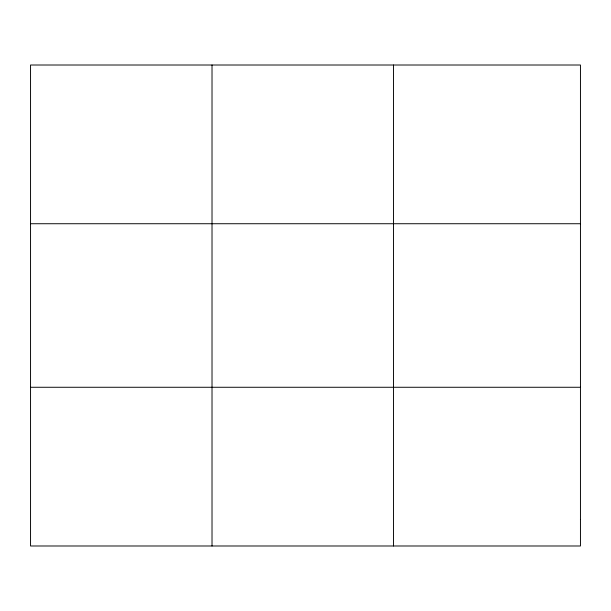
<?xml version="1.0" encoding="UTF-8"?>
<svg xmlns="http://www.w3.org/2000/svg" width="611" height="611" viewBox="0 0 611 611"><rect width="100%" height="100%" fill="white"/><g stroke="black" fill="none" stroke-linecap="round" stroke-linejoin="round"><path stroke-width="0.92" d="M212.017 65.01L212.017 545.99M393.484 65.01L393.484 545.99M30.55 223.733L580.45 223.733M30.55 387.267L580.45 387.267M580.45 519.533L580.45 545.99L30.55 545.99L30.55 65.01L580.45 65.01L580.45 519.533"/></g></svg>
